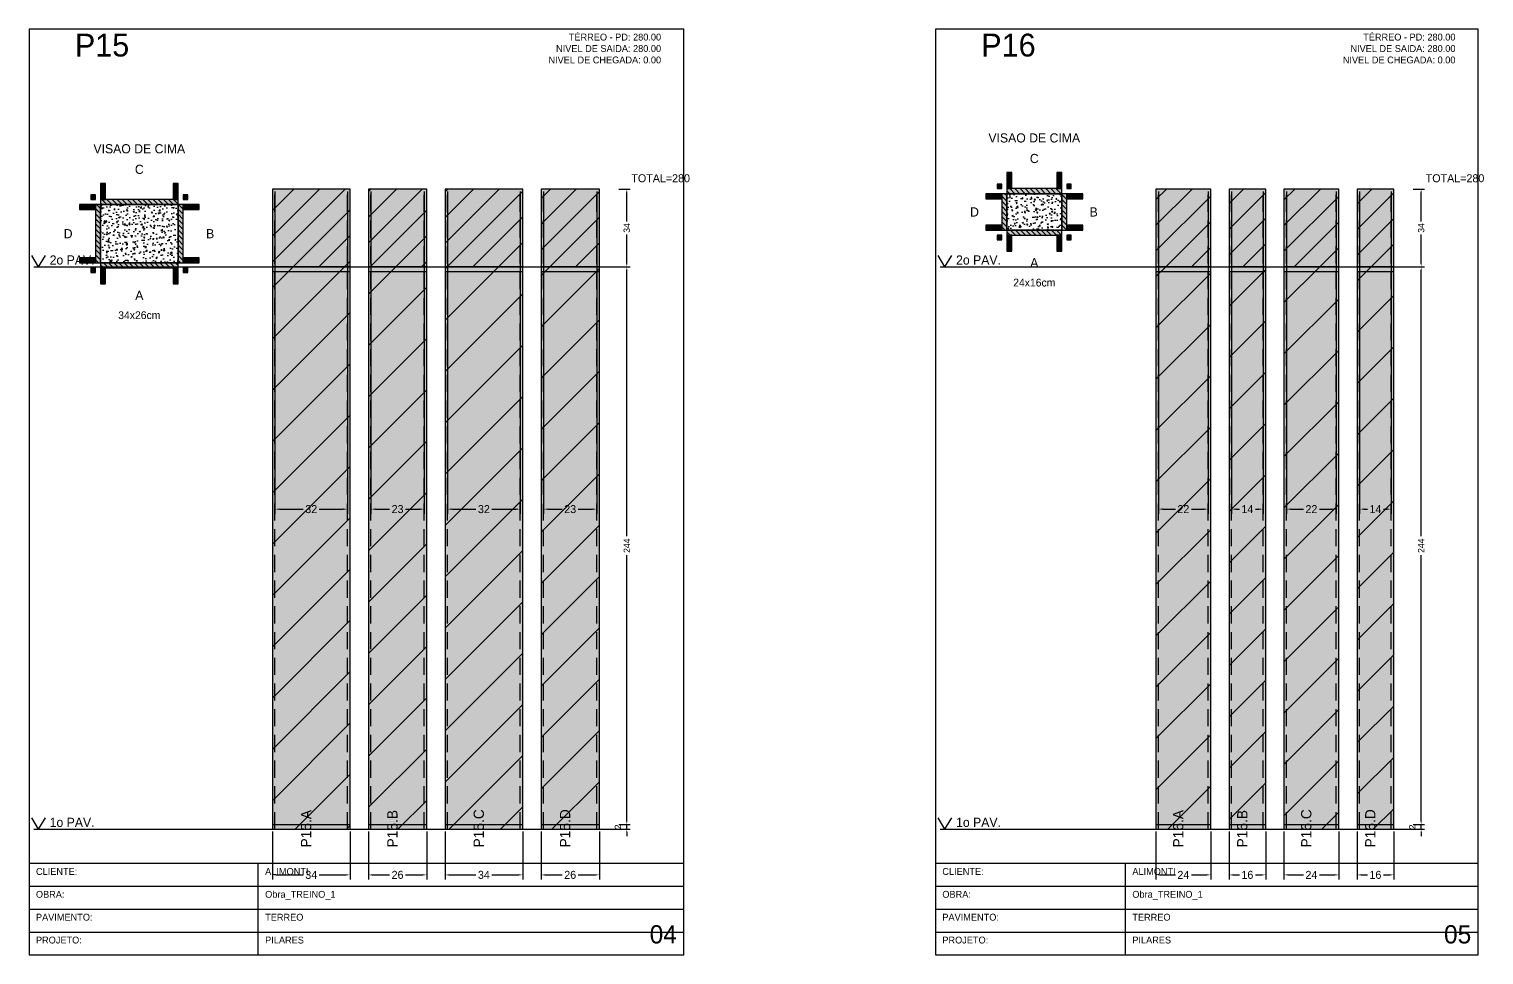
# Model space of a CAD drawing. Header units: metres. Extents: x 0 to 2089, y 0 to 2105.
# Drawn here: x 1263 to 1899, y 0 to 405 of the extents above; entities that cross this region are included whole.
import ezdxf
from ezdxf.enums import TextEntityAlignment as Align

# ---------------------------------------------------------------- set-up
doc = ezdxf.new("R2010")
doc.units = ezdxf.units.M
doc.linetypes.add('HIDDEN', pattern=[0.375, 0.25, -0.125])
for name, color, linetype in [('BORDA_CELULA', 9, 'Continuous'), ('CARIMBO', 9, 'Continuous'), ('CHAPA', 1, 'Continuous'), ('CONCRETO', 4, 'Continuous'), ('COTA', 241, 'Continuous'), ('Hachura', 251, 'Continuous'), ('LABEL_ID', 3, 'Continuous'), ('Nivel', 4, 'Continuous'), ('NOMENCLATURA', 1, 'Continuous'), ('Paineis', 200, 'Continuous'), ('SARR_2.2x7', 40, 'Continuous'), ('Texto Secao', 2, 'Continuous'), ('TEXTO_GERAL', 2, 'Continuous')]:
    doc.layers.add(name, color=color, linetype=linetype)
doc.dimstyles.new('FACE_DIM', dxfattribs={"dimtxt": 3.5, "dimasz": 2, "dimexe": 2, "dimexo": 1, "dimgap": 1, "dimtad": 1, "dimdec": 0, "dimrnd": 1, "dimcen": 2.5, "dimclrd": 241, "dimclre": 241, "dimclrt": 241, "dimazin": 3, "dimtfac": 1, "dimtmove": 0, "dimatfit": 3})

# ---------------------------------------------------------------- blocks, each defined once
blk = doc.blocks.new('_CLOSEDFILLED')
at = {"color": 0, "linetype": 'BYBLOCK'}
blk.add_solid([(-1, 0.16), (0, 0), (-1, -0.16)], dxfattribs=at)
blk = doc.blocks.new('*D48')
at = {"color": 241}
for p, q in [((1369.6, 54), (1369.6, 33)), ((1403.6, 54), (1403.6, 33)), ((1371.6, 35), (1383.1, 35)), ((1390.1, 35), (1401.6, 35))]:
    blk.add_line(p, q, dxfattribs=at)
at = {"layer": 'Defpoints'}
for p in [(1369.6, 55), (1403.6, 55), (1369.6, 35)]:
    blk.add_point(p, dxfattribs=at)
at = {"color": 241, "xscale": 2, "yscale": 2, "rotation": 180}
blk.add_blockref('_CLOSEDFILLED', (1369.6, 35), dxfattribs=at)
at = {"color": 241, "xscale": 2, "yscale": 2}
blk.add_blockref('_CLOSEDFILLED', (1403.6, 35), dxfattribs=at)
at = {"color": 241, "insert": (1386.6, 35), "char_height": 3.5, "attachment_point": 5}
blk.add_mtext('34', dxfattribs=at)
blk = doc.blocks.new('*D49')
at = {"color": 241}
for p, q in [((1370.7, 334), (1370.7, 193)), ((1402.5, 334), (1402.5, 193)), ((1372.7, 195), (1383.1, 195)), ((1390.1, 195), (1400.5, 195))]:
    blk.add_line(p, q, dxfattribs=at)
at = {"layer": 'Defpoints'}
for p in [(1370.7, 335), (1402.5, 335), (1370.7, 195)]:
    blk.add_point(p, dxfattribs=at)
at = {"color": 241, "xscale": 2, "yscale": 2, "rotation": 180}
blk.add_blockref('_CLOSEDFILLED', (1370.7, 195), dxfattribs=at)
at = {"color": 241, "xscale": 2, "yscale": 2}
blk.add_blockref('_CLOSEDFILLED', (1402.5, 195), dxfattribs=at)
at = {"color": 241, "insert": (1386.6, 195), "char_height": 3.5, "attachment_point": 5}
blk.add_mtext('32', dxfattribs=at)
blk = doc.blocks.new('*D50')
at = {"color": 241}
for p, q in [((1411.6, 54), (1411.6, 33)), ((1437.1, 54), (1437.1, 33)), ((1413.6, 35), (1420.85, 35)), ((1427.85, 35), (1435.1, 35))]:
    blk.add_line(p, q, dxfattribs=at)
at = {"layer": 'Defpoints'}
for p in [(1411.6, 55), (1437.1, 55), (1411.6, 35)]:
    blk.add_point(p, dxfattribs=at)
at = {"color": 241, "xscale": 2, "yscale": 2, "rotation": 180}
blk.add_blockref('_CLOSEDFILLED', (1411.6, 35), dxfattribs=at)
at = {"color": 241, "xscale": 2, "yscale": 2}
blk.add_blockref('_CLOSEDFILLED', (1437.1, 35), dxfattribs=at)
at = {"color": 241, "insert": (1424.35, 35), "char_height": 3.5, "attachment_point": 5}
blk.add_mtext('26', dxfattribs=at)
blk = doc.blocks.new('*D51')
at = {"color": 241}
for p, q in [((1412.7, 334), (1412.7, 193)), ((1436, 334), (1436, 193)), ((1414.7, 195), (1420.85, 195)), ((1427.85, 195), (1434, 195))]:
    blk.add_line(p, q, dxfattribs=at)
at = {"layer": 'Defpoints'}
for p in [(1412.7, 335), (1436, 335), (1412.7, 195)]:
    blk.add_point(p, dxfattribs=at)
at = {"color": 241, "xscale": 2, "yscale": 2, "rotation": 180}
blk.add_blockref('_CLOSEDFILLED', (1412.7, 195), dxfattribs=at)
at = {"color": 241, "xscale": 2, "yscale": 2}
blk.add_blockref('_CLOSEDFILLED', (1436, 195), dxfattribs=at)
at = {"color": 241, "insert": (1424.35, 195), "char_height": 3.5, "attachment_point": 5}
blk.add_mtext('23', dxfattribs=at)
blk = doc.blocks.new('*D52')
at = {"color": 241}
for p, q in [((1445.1, 54), (1445.1, 33)), ((1479.1, 54), (1479.1, 33)), ((1447.1, 35), (1458.6, 35)), ((1465.6, 35), (1477.1, 35))]:
    blk.add_line(p, q, dxfattribs=at)
at = {"layer": 'Defpoints'}
for p in [(1445.1, 55), (1479.1, 55), (1445.1, 35)]:
    blk.add_point(p, dxfattribs=at)
at = {"color": 241, "xscale": 2, "yscale": 2, "rotation": 180}
blk.add_blockref('_CLOSEDFILLED', (1445.1, 35), dxfattribs=at)
at = {"color": 241, "xscale": 2, "yscale": 2}
blk.add_blockref('_CLOSEDFILLED', (1479.1, 35), dxfattribs=at)
at = {"color": 241, "insert": (1462.1, 35), "char_height": 3.5, "attachment_point": 5}
blk.add_mtext('34', dxfattribs=at)
blk = doc.blocks.new('*D53')
at = {"color": 241}
for p, q in [((1446.2, 334), (1446.2, 193)), ((1478, 334), (1478, 193)), ((1448.2, 195), (1458.6, 195)), ((1465.6, 195), (1476, 195))]:
    blk.add_line(p, q, dxfattribs=at)
at = {"layer": 'Defpoints'}
for p in [(1446.2, 335), (1478, 335), (1446.2, 195)]:
    blk.add_point(p, dxfattribs=at)
at = {"color": 241, "xscale": 2, "yscale": 2, "rotation": 180}
blk.add_blockref('_CLOSEDFILLED', (1446.2, 195), dxfattribs=at)
at = {"color": 241, "xscale": 2, "yscale": 2}
blk.add_blockref('_CLOSEDFILLED', (1478, 195), dxfattribs=at)
at = {"color": 241, "insert": (1462.1, 195), "char_height": 3.5, "attachment_point": 5}
blk.add_mtext('32', dxfattribs=at)
blk = doc.blocks.new('*D54')
at = {"color": 241}
for p, q in [((1487.1, 54), (1487.1, 33)), ((1512.6, 54), (1512.6, 33)), ((1489.1, 35), (1496.35, 35)), ((1503.35, 35), (1510.6, 35))]:
    blk.add_line(p, q, dxfattribs=at)
at = {"layer": 'Defpoints'}
for p in [(1487.1, 55), (1512.6, 55), (1487.1, 35)]:
    blk.add_point(p, dxfattribs=at)
at = {"color": 241, "xscale": 2, "yscale": 2, "rotation": 180}
blk.add_blockref('_CLOSEDFILLED', (1487.1, 35), dxfattribs=at)
at = {"color": 241, "xscale": 2, "yscale": 2}
blk.add_blockref('_CLOSEDFILLED', (1512.6, 35), dxfattribs=at)
at = {"color": 241, "insert": (1499.85, 35), "char_height": 3.5, "attachment_point": 5}
blk.add_mtext('26', dxfattribs=at)
blk = doc.blocks.new('*D55')
at = {"color": 241}
for p, q in [((1488.2, 334), (1488.2, 193)), ((1511.5, 334), (1511.5, 193)), ((1490.2, 195), (1496.35, 195)), ((1503.35, 195), (1509.5, 195))]:
    blk.add_line(p, q, dxfattribs=at)
at = {"layer": 'Defpoints'}
for p in [(1488.2, 335), (1511.5, 335), (1488.2, 195)]:
    blk.add_point(p, dxfattribs=at)
at = {"color": 241, "xscale": 2, "yscale": 2, "rotation": 180}
blk.add_blockref('_CLOSEDFILLED', (1488.2, 195), dxfattribs=at)
at = {"color": 241, "xscale": 2, "yscale": 2}
blk.add_blockref('_CLOSEDFILLED', (1511.5, 195), dxfattribs=at)
at = {"color": 241, "insert": (1499.85, 195), "char_height": 3.5, "attachment_point": 5}
blk.add_mtext('23', dxfattribs=at)
blk = doc.blocks.new('*D57')
at = {"color": 241}
for p, q in [((1521.1, 301), (1526.1, 301)), ((1524.6, 183.2), (1524.6, 299.5)), ((1524.6, 58.5), (1524.6, 174.8)), ((1521.1, 57), (1526.1, 57))]:
    blk.add_line(p, q, dxfattribs=at)
at = {"layer": 'Defpoints'}
for p in [(1520.6, 301), (1520.6, 57), (1524.6, 57)]:
    blk.add_point(p, dxfattribs=at)
at = {"color": 241, "xscale": 1.5, "yscale": 1.5}
for p, rotation in [((1524.6, 301), 90), ((1524.6, 57), 270)]:
    blk.add_blockref('_CLOSEDFILLED', p, dxfattribs=dict(at, rotation=rotation))
at = {"color": 241, "insert": (1524.6, 179), "char_height": 2.8, "attachment_point": 5, "rotation": 90}
blk.add_mtext('244', dxfattribs=at)
blk = doc.blocks.new('*D58')
at = {"color": 241}
for p, q in [((1521.1, 335), (1526.1, 335)), ((1524.6, 320.8), (1524.6, 333.5)), ((1524.6, 302.5), (1524.6, 315.2)), ((1521.1, 301), (1526.1, 301))]:
    blk.add_line(p, q, dxfattribs=at)
at = {"layer": 'Defpoints'}
for p in [(1520.6, 335), (1520.6, 301), (1524.6, 301)]:
    blk.add_point(p, dxfattribs=at)
at = {"color": 241, "xscale": 1.5, "yscale": 1.5}
for p, rotation in [((1524.6, 335), 90), ((1524.6, 301), 270)]:
    blk.add_blockref('_CLOSEDFILLED', p, dxfattribs=dict(at, rotation=rotation))
at = {"color": 241, "insert": (1524.6, 318), "char_height": 2.8, "attachment_point": 5, "rotation": 90}
blk.add_mtext('34', dxfattribs=at)
blk = doc.blocks.new('*D59')
at = {"color": 241}
for p, q in [((1756, 54), (1756, 33)), ((1780, 54), (1780, 33)), ((1758, 35), (1764.5, 35)), ((1771.5, 35), (1778, 35))]:
    blk.add_line(p, q, dxfattribs=at)
at = {"layer": 'Defpoints'}
for p in [(1756, 55), (1780, 55), (1756, 35)]:
    blk.add_point(p, dxfattribs=at)
at = {"color": 241, "xscale": 2, "yscale": 2, "rotation": 180}
blk.add_blockref('_CLOSEDFILLED', (1756, 35), dxfattribs=at)
at = {"color": 241, "xscale": 2, "yscale": 2}
blk.add_blockref('_CLOSEDFILLED', (1780, 35), dxfattribs=at)
at = {"color": 241, "insert": (1768, 35), "char_height": 3.5, "attachment_point": 5}
blk.add_mtext('24', dxfattribs=at)
blk = doc.blocks.new('*D60')
at = {"color": 241}
for p, q in [((1757.1, 334), (1757.1, 193)), ((1778.9, 334), (1778.9, 193)), ((1759.1, 195), (1764.5, 195)), ((1771.5, 195), (1776.9, 195))]:
    blk.add_line(p, q, dxfattribs=at)
at = {"layer": 'Defpoints'}
for p in [(1757.1, 335), (1778.9, 335), (1757.1, 195)]:
    blk.add_point(p, dxfattribs=at)
at = {"color": 241, "xscale": 2, "yscale": 2, "rotation": 180}
blk.add_blockref('_CLOSEDFILLED', (1757.1, 195), dxfattribs=at)
at = {"color": 241, "xscale": 2, "yscale": 2}
blk.add_blockref('_CLOSEDFILLED', (1778.9, 195), dxfattribs=at)
at = {"color": 241, "insert": (1768, 195), "char_height": 3.5, "attachment_point": 5}
blk.add_mtext('22', dxfattribs=at)
blk = doc.blocks.new('*D61')
at = {"color": 241}
for p, q in [((1788, 54), (1788, 33)), ((1804, 54), (1804, 33)), ((1790, 35), (1792.5, 35)), ((1799.5, 35), (1802, 35))]:
    blk.add_line(p, q, dxfattribs=at)
at = {"layer": 'Defpoints'}
for p in [(1788, 55), (1804, 55), (1788, 35)]:
    blk.add_point(p, dxfattribs=at)
at = {"color": 241, "xscale": 2, "yscale": 2, "rotation": 180}
blk.add_blockref('_CLOSEDFILLED', (1788, 35), dxfattribs=at)
at = {"color": 241, "xscale": 2, "yscale": 2}
blk.add_blockref('_CLOSEDFILLED', (1804, 35), dxfattribs=at)
at = {"color": 241, "insert": (1796, 35), "char_height": 3.5, "attachment_point": 5}
blk.add_mtext('16', dxfattribs=at)
blk = doc.blocks.new('*D62')
at = {"color": 241}
for p, q in [((1789.1, 334), (1789.1, 193)), ((1802.9, 334), (1802.9, 193)), ((1791.1, 195), (1792.5, 195)), ((1799.5, 195), (1800.9, 195))]:
    blk.add_line(p, q, dxfattribs=at)
at = {"layer": 'Defpoints'}
for p in [(1789.1, 335), (1802.9, 335), (1789.1, 195)]:
    blk.add_point(p, dxfattribs=at)
at = {"color": 241, "xscale": 2, "yscale": 2, "rotation": 180}
blk.add_blockref('_CLOSEDFILLED', (1789.1, 195), dxfattribs=at)
at = {"color": 241, "xscale": 2, "yscale": 2}
blk.add_blockref('_CLOSEDFILLED', (1802.9, 195), dxfattribs=at)
at = {"color": 241, "insert": (1796, 195), "char_height": 3.5, "attachment_point": 5}
blk.add_mtext('14', dxfattribs=at)
blk = doc.blocks.new('*D63')
at = {"color": 241}
for p, q in [((1812, 54), (1812, 33)), ((1836, 54), (1836, 33)), ((1814, 35), (1820.5, 35)), ((1827.5, 35), (1834, 35))]:
    blk.add_line(p, q, dxfattribs=at)
at = {"layer": 'Defpoints'}
for p in [(1812, 55), (1836, 55), (1812, 35)]:
    blk.add_point(p, dxfattribs=at)
at = {"color": 241, "xscale": 2, "yscale": 2, "rotation": 180}
blk.add_blockref('_CLOSEDFILLED', (1812, 35), dxfattribs=at)
at = {"color": 241, "xscale": 2, "yscale": 2}
blk.add_blockref('_CLOSEDFILLED', (1836, 35), dxfattribs=at)
at = {"color": 241, "insert": (1824, 35), "char_height": 3.5, "attachment_point": 5}
blk.add_mtext('24', dxfattribs=at)
blk = doc.blocks.new('*D64')
at = {"color": 241}
for p, q in [((1813.1, 334), (1813.1, 193)), ((1834.9, 334), (1834.9, 193)), ((1815.1, 195), (1820.5, 195)), ((1827.5, 195), (1832.9, 195))]:
    blk.add_line(p, q, dxfattribs=at)
at = {"layer": 'Defpoints'}
for p in [(1813.1, 335), (1834.9, 335), (1813.1, 195)]:
    blk.add_point(p, dxfattribs=at)
at = {"color": 241, "xscale": 2, "yscale": 2, "rotation": 180}
blk.add_blockref('_CLOSEDFILLED', (1813.1, 195), dxfattribs=at)
at = {"color": 241, "xscale": 2, "yscale": 2}
blk.add_blockref('_CLOSEDFILLED', (1834.9, 195), dxfattribs=at)
at = {"color": 241, "insert": (1824, 195), "char_height": 3.5, "attachment_point": 5}
blk.add_mtext('22', dxfattribs=at)
blk = doc.blocks.new('*D65')
at = {"color": 241}
for p, q in [((1844, 54), (1844, 33)), ((1860, 54), (1860, 33)), ((1846, 35), (1848.5, 35)), ((1855.5, 35), (1858, 35))]:
    blk.add_line(p, q, dxfattribs=at)
at = {"layer": 'Defpoints'}
for p in [(1844, 55), (1860, 55), (1844, 35)]:
    blk.add_point(p, dxfattribs=at)
at = {"color": 241, "xscale": 2, "yscale": 2, "rotation": 180}
blk.add_blockref('_CLOSEDFILLED', (1844, 35), dxfattribs=at)
at = {"color": 241, "xscale": 2, "yscale": 2}
blk.add_blockref('_CLOSEDFILLED', (1860, 35), dxfattribs=at)
at = {"color": 241, "insert": (1852, 35), "char_height": 3.5, "attachment_point": 5}
blk.add_mtext('16', dxfattribs=at)
blk = doc.blocks.new('*D66')
at = {"color": 241}
for p, q in [((1845.1, 334), (1845.1, 193)), ((1858.9, 334), (1858.9, 193)), ((1847.1, 195), (1848.5, 195)), ((1855.5, 195), (1856.9, 195))]:
    blk.add_line(p, q, dxfattribs=at)
at = {"layer": 'Defpoints'}
for p in [(1845.1, 335), (1858.9, 335), (1845.1, 195)]:
    blk.add_point(p, dxfattribs=at)
at = {"color": 241, "xscale": 2, "yscale": 2, "rotation": 180}
blk.add_blockref('_CLOSEDFILLED', (1845.1, 195), dxfattribs=at)
at = {"color": 241, "xscale": 2, "yscale": 2}
blk.add_blockref('_CLOSEDFILLED', (1858.9, 195), dxfattribs=at)
at = {"color": 241, "insert": (1852, 195), "char_height": 3.5, "attachment_point": 5}
blk.add_mtext('14', dxfattribs=at)
blk = doc.blocks.new('*D68')
at = {"color": 241}
for p, q in [((1868.5, 301), (1873.5, 301)), ((1872, 183.2), (1872, 299.5)), ((1872, 58.5), (1872, 174.8)), ((1868.5, 57), (1873.5, 57))]:
    blk.add_line(p, q, dxfattribs=at)
at = {"layer": 'Defpoints'}
for p in [(1868, 301), (1868, 57), (1872, 57)]:
    blk.add_point(p, dxfattribs=at)
at = {"color": 241, "xscale": 1.5, "yscale": 1.5}
for p, rotation in [((1872, 301), 90), ((1872, 57), 270)]:
    blk.add_blockref('_CLOSEDFILLED', p, dxfattribs=dict(at, rotation=rotation))
at = {"color": 241, "insert": (1872, 179), "char_height": 2.8, "attachment_point": 5, "rotation": 90}
blk.add_mtext('244', dxfattribs=at)
blk = doc.blocks.new('*D69')
at = {"color": 241}
for p, q in [((1868.5, 335), (1873.5, 335)), ((1872, 320.8), (1872, 333.5)), ((1872, 302.5), (1872, 315.2)), ((1868.5, 301), (1873.5, 301))]:
    blk.add_line(p, q, dxfattribs=at)
at = {"layer": 'Defpoints'}
for p in [(1868, 335), (1868, 301), (1872, 301)]:
    blk.add_point(p, dxfattribs=at)
at = {"color": 241, "xscale": 1.5, "yscale": 1.5}
for p, rotation in [((1872, 335), 90), ((1872, 301), 270)]:
    blk.add_blockref('_CLOSEDFILLED', p, dxfattribs=dict(at, rotation=rotation))
at = {"color": 241, "insert": (1872, 318), "char_height": 2.8, "attachment_point": 5, "rotation": 90}
blk.add_mtext('34', dxfattribs=at)

msp = doc.modelspace()

# ---------------------------------------------------------------- hatches: boundary and pattern name
at = {"layer": 'CHAPA'}
for points in [[(1290.2, 330.45), (1292.2, 330.45), (1292.2, 332.45), (1290.2, 332.45)], [(1330.6, 330.45), (1332.6, 330.45), (1332.6, 332.45), (1330.6, 332.45)], [(1686.6, 335.2), (1688.6, 335.2), (1688.6, 337.2), (1686.6, 337.2)], [(1717, 335.2), (1719, 335.2), (1719, 337.2), (1717, 337.2)], [(1686.6, 312.8), (1688.6, 312.8), (1688.6, 314.8), (1686.6, 314.8)], [(1717, 312.8), (1719, 312.8), (1719, 314.8), (1717, 314.8)], [(1290.2, 298.55), (1292.2, 298.55), (1292.2, 300.55), (1290.2, 300.55)], [(1330.6, 298.55), (1332.6, 298.55), (1332.6, 300.55), (1330.6, 300.55)]]:
    msp.add_hatch(color=1, dxfattribs=at).paths.add_polyline_path(points)
at = {"layer": 'COTA'}
h = msp.add_hatch(dxfattribs=at)
h.set_pattern_fill('AR-CONC', color=256, scale=0.03)
h.paths.add_polyline_path([(1690.8, 317), (1714.8, 317), (1714.8, 333), (1690.8, 333)])
h = msp.add_hatch(dxfattribs=at)
h.set_pattern_fill('AR-CONC', color=256, scale=0.03)
h.paths.add_polyline_path([(1294.4, 302.75), (1328.4, 302.75), (1328.4, 328.25), (1294.4, 328.25)])
at = {"layer": 'Hachura'}
for points in [[(1369.6, 301), (1403.6, 301), (1403.6, 335), (1369.6, 335)], [(1411.6, 301), (1437.1, 301), (1437.1, 335), (1411.6, 335)], [(1445.1, 301), (1479.1, 301), (1479.1, 335), (1445.1, 335)], [(1487.1, 301), (1512.6, 301), (1512.6, 335), (1487.1, 335)], [(1756, 301), (1780, 301), (1780, 335), (1756, 335)], [(1788, 301), (1804, 301), (1804, 335), (1788, 335)], [(1812, 301), (1836, 301), (1836, 335), (1812, 335)], [(1844, 301), (1860, 301), (1860, 335), (1844, 335)], [(1369.6, 55), (1403.6, 55), (1403.6, 301), (1369.6, 301)], [(1411.6, 55), (1437.1, 55), (1437.1, 301), (1411.6, 301)], [(1445.1, 55), (1479.1, 55), (1479.1, 301), (1445.1, 301)], [(1487.1, 55), (1512.6, 55), (1512.6, 301), (1487.1, 301)], [(1756, 55), (1780, 55), (1780, 301), (1756, 301)], [(1788, 55), (1804, 55), (1804, 301), (1788, 301)], [(1812, 55), (1836, 55), (1836, 301), (1812, 301)], [(1844, 55), (1860, 55), (1860, 301), (1844, 301)]]:
    msp.add_hatch(color=256, dxfattribs=at).paths.add_polyline_path(points)
h = msp.add_hatch(dxfattribs=at)
h.set_pattern_fill('ANSI31', color=256, scale=2.5)
h.paths.add_polyline_path([(1369.6, 301), (1403.6, 301), (1403.6, 335), (1369.6, 335)])
h = msp.add_hatch(dxfattribs=at)
h.set_pattern_fill('ANSI31', color=256, scale=2.5)
h.paths.add_polyline_path([(1411.6, 301), (1437.1, 301), (1437.1, 335), (1411.6, 335)])
h = msp.add_hatch(dxfattribs=at)
h.set_pattern_fill('ANSI31', color=256, scale=2.5)
h.paths.add_polyline_path([(1445.1, 301), (1479.1, 301), (1479.1, 335), (1445.1, 335)])
h = msp.add_hatch(dxfattribs=at)
h.set_pattern_fill('ANSI31', color=256, scale=2.5)
h.paths.add_polyline_path([(1487.1, 301), (1512.6, 301), (1512.6, 335), (1487.1, 335)])
h = msp.add_hatch(dxfattribs=at)
h.set_pattern_fill('ANSI31', color=256, scale=2.5)
h.paths.add_polyline_path([(1756, 301), (1780, 301), (1780, 335), (1756, 335)])
h = msp.add_hatch(dxfattribs=at)
h.set_pattern_fill('ANSI31', color=256, scale=2.5)
h.paths.add_polyline_path([(1788, 301), (1804, 301), (1804, 335), (1788, 335)])
h = msp.add_hatch(dxfattribs=at)
h.set_pattern_fill('ANSI31', color=256, scale=2.5)
h.paths.add_polyline_path([(1812, 301), (1836, 301), (1836, 335), (1812, 335)])
h = msp.add_hatch(dxfattribs=at)
h.set_pattern_fill('ANSI31', color=256, scale=2.5)
h.paths.add_polyline_path([(1844, 301), (1860, 301), (1860, 335), (1844, 335)])
h = msp.add_hatch(dxfattribs=at)
h.set_pattern_fill('ANSI31', color=256, scale=5)
h.paths.add_polyline_path([(1369.6, 55), (1403.6, 55), (1403.6, 301), (1369.6, 301)])
h = msp.add_hatch(dxfattribs=at)
h.set_pattern_fill('ANSI31', color=256, scale=5)
h.paths.add_polyline_path([(1411.6, 55), (1437.1, 55), (1437.1, 301), (1411.6, 301)])
h = msp.add_hatch(dxfattribs=at)
h.set_pattern_fill('ANSI31', color=256, scale=5)
h.paths.add_polyline_path([(1445.1, 55), (1479.1, 55), (1479.1, 301), (1445.1, 301)])
h = msp.add_hatch(dxfattribs=at)
h.set_pattern_fill('ANSI31', color=256, scale=5)
h.paths.add_polyline_path([(1487.1, 55), (1512.6, 55), (1512.6, 301), (1487.1, 301)])
h = msp.add_hatch(dxfattribs=at)
h.set_pattern_fill('ANSI31', color=256, scale=5)
h.paths.add_polyline_path([(1756, 55), (1780, 55), (1780, 301), (1756, 301)])
h = msp.add_hatch(dxfattribs=at)
h.set_pattern_fill('ANSI31', color=256, scale=5)
h.paths.add_polyline_path([(1788, 55), (1804, 55), (1804, 301), (1788, 301)])
h = msp.add_hatch(dxfattribs=at)
h.set_pattern_fill('ANSI31', color=256, scale=5)
h.paths.add_polyline_path([(1812, 55), (1836, 55), (1836, 301), (1812, 301)])
h = msp.add_hatch(dxfattribs=at)
h.set_pattern_fill('ANSI31', color=256, scale=5)
h.paths.add_polyline_path([(1844, 55), (1860, 55), (1860, 301), (1844, 301)])
at = {"layer": 'Paineis'}
for points in [[(1688.6, 317), (1690.8, 317), (1690.8, 333), (1688.6, 333)], [(1690.8, 333), (1714.8, 333), (1714.8, 335.2), (1690.8, 335.2)], [(1714.8, 317), (1717, 317), (1717, 333), (1714.8, 333)], [(1292.2, 302.75), (1294.4, 302.75), (1294.4, 328.25), (1292.2, 328.25)], [(1294.4, 328.25), (1328.4, 328.25), (1328.4, 330.45), (1294.4, 330.45)], [(1328.4, 302.75), (1330.6, 302.75), (1330.6, 328.25), (1328.4, 328.25)], [(1690.8, 314.8), (1714.8, 314.8), (1714.8, 317), (1690.8, 317)], [(1294.4, 300.55), (1328.4, 300.55), (1328.4, 302.75), (1294.4, 302.75)]]:
    msp.add_hatch(color=256, dxfattribs=at).paths.add_polyline_path(points)
h = msp.add_hatch(dxfattribs=at)
h.set_pattern_fill('ANSI31', color=256, scale=0.5, angle=270)
h.paths.add_polyline_path([(1688.6, 317), (1690.8, 317), (1690.8, 333), (1688.6, 333)])
h = msp.add_hatch(dxfattribs=at)
h.set_pattern_fill('ANSI31', color=256, scale=0.5, angle=270)
h.paths.add_polyline_path([(1690.8, 333), (1714.8, 333), (1714.8, 335.2), (1690.8, 335.2)])
h = msp.add_hatch(dxfattribs=at)
h.set_pattern_fill('ANSI31', color=256, scale=0.5, angle=270)
h.paths.add_polyline_path([(1714.8, 317), (1717, 317), (1717, 333), (1714.8, 333)])
h = msp.add_hatch(dxfattribs=at)
h.set_pattern_fill('ANSI31', color=256, scale=0.5, angle=270)
h.paths.add_polyline_path([(1292.2, 302.75), (1294.4, 302.75), (1294.4, 328.25), (1292.2, 328.25)])
h = msp.add_hatch(dxfattribs=at)
h.set_pattern_fill('ANSI31', color=256, scale=0.5, angle=270)
h.paths.add_polyline_path([(1294.4, 328.25), (1328.4, 328.25), (1328.4, 330.45), (1294.4, 330.45)])
h = msp.add_hatch(dxfattribs=at)
h.set_pattern_fill('ANSI31', color=256, scale=0.5, angle=270)
h.paths.add_polyline_path([(1328.4, 302.75), (1330.6, 302.75), (1330.6, 328.25), (1328.4, 328.25)])
h = msp.add_hatch(dxfattribs=at)
h.set_pattern_fill('ANSI31', color=256, scale=0.5, angle=270)
h.paths.add_polyline_path([(1690.8, 314.8), (1714.8, 314.8), (1714.8, 317), (1690.8, 317)])
h = msp.add_hatch(dxfattribs=at)
h.set_pattern_fill('ANSI31', color=256, scale=0.5, angle=270)
h.paths.add_polyline_path([(1294.4, 300.55), (1328.4, 300.55), (1328.4, 302.75), (1294.4, 302.75)])
at = {"layer": 'SARR_2.2x7'}
for points in [[(1294.4, 330.45), (1296.6, 330.45), (1296.6, 337.45), (1294.4, 337.45)], [(1326.2, 330.45), (1328.4, 330.45), (1328.4, 337.45), (1326.2, 337.45)], [(1690.8, 335.2), (1693, 335.2), (1693, 342.2), (1690.8, 342.2)], [(1712.6, 335.2), (1714.8, 335.2), (1714.8, 342.2), (1712.6, 342.2)], [(1681.6, 330.8), (1688.6, 330.8), (1688.6, 333), (1681.6, 333)], [(1717, 330.8), (1724, 330.8), (1724, 333), (1717, 333)], [(1285.2, 326.05), (1292.2, 326.05), (1292.2, 328.25), (1285.2, 328.25)], [(1330.6, 326.05), (1337.6, 326.05), (1337.6, 328.25), (1330.6, 328.25)], [(1681.6, 317), (1688.6, 317), (1688.6, 319.2), (1681.6, 319.2)], [(1717, 317), (1724, 317), (1724, 319.2), (1717, 319.2)], [(1690.8, 307.8), (1693, 307.8), (1693, 314.8), (1690.8, 314.8)], [(1712.6, 307.8), (1714.8, 307.8), (1714.8, 314.8), (1712.6, 314.8)], [(1285.2, 302.75), (1292.2, 302.75), (1292.2, 304.95), (1285.2, 304.95)], [(1294.4, 293.55), (1296.6, 293.55), (1296.6, 300.55), (1294.4, 300.55)], [(1326.2, 293.55), (1328.4, 293.55), (1328.4, 300.55), (1326.2, 300.55)], [(1330.6, 302.75), (1337.6, 302.75), (1337.6, 304.95), (1330.6, 304.95)]]:
    msp.add_hatch(color=256, dxfattribs=at).paths.add_polyline_path(points)
h = msp.add_hatch(dxfattribs=at)
h.set_pattern_fill('ANSI31', color=256, scale=0.5, angle=270)
h.paths.add_polyline_path([(1294.4, 330.45), (1296.6, 330.45), (1296.6, 337.45), (1294.4, 337.45)])
h = msp.add_hatch(dxfattribs=at)
h.set_pattern_fill('ANSI31', color=256, scale=0.5, angle=270)
h.paths.add_polyline_path([(1326.2, 330.45), (1328.4, 330.45), (1328.4, 337.45), (1326.2, 337.45)])
h = msp.add_hatch(dxfattribs=at)
h.set_pattern_fill('ANSI31', color=256, scale=0.5, angle=270)
h.paths.add_polyline_path([(1690.8, 335.2), (1693, 335.2), (1693, 342.2), (1690.8, 342.2)])
h = msp.add_hatch(dxfattribs=at)
h.set_pattern_fill('ANSI31', color=256, scale=0.5, angle=270)
h.paths.add_polyline_path([(1712.6, 335.2), (1714.8, 335.2), (1714.8, 342.2), (1712.6, 342.2)])
h = msp.add_hatch(dxfattribs=at)
h.set_pattern_fill('ANSI31', color=256, scale=0.5, angle=270)
h.paths.add_polyline_path([(1681.6, 330.8), (1688.6, 330.8), (1688.6, 333), (1681.6, 333)])
h = msp.add_hatch(dxfattribs=at)
h.set_pattern_fill('ANSI31', color=256, scale=0.5, angle=270)
h.paths.add_polyline_path([(1717, 330.8), (1724, 330.8), (1724, 333), (1717, 333)])
h = msp.add_hatch(dxfattribs=at)
h.set_pattern_fill('ANSI31', color=256, scale=0.5, angle=270)
h.paths.add_polyline_path([(1285.2, 326.05), (1292.2, 326.05), (1292.2, 328.25), (1285.2, 328.25)])
h = msp.add_hatch(dxfattribs=at)
h.set_pattern_fill('ANSI31', color=256, scale=0.5, angle=270)
h.paths.add_polyline_path([(1330.6, 326.05), (1337.6, 326.05), (1337.6, 328.25), (1330.6, 328.25)])
h = msp.add_hatch(dxfattribs=at)
h.set_pattern_fill('ANSI31', color=256, scale=0.5, angle=270)
h.paths.add_polyline_path([(1681.6, 317), (1688.6, 317), (1688.6, 319.2), (1681.6, 319.2)])
h = msp.add_hatch(dxfattribs=at)
h.set_pattern_fill('ANSI31', color=256, scale=0.5, angle=270)
h.paths.add_polyline_path([(1717, 317), (1724, 317), (1724, 319.2), (1717, 319.2)])
h = msp.add_hatch(dxfattribs=at)
h.set_pattern_fill('ANSI31', color=256, scale=0.5, angle=270)
h.paths.add_polyline_path([(1690.8, 307.8), (1693, 307.8), (1693, 314.8), (1690.8, 314.8)])
h = msp.add_hatch(dxfattribs=at)
h.set_pattern_fill('ANSI31', color=256, scale=0.5, angle=270)
h.paths.add_polyline_path([(1712.6, 307.8), (1714.8, 307.8), (1714.8, 314.8), (1712.6, 314.8)])
h = msp.add_hatch(dxfattribs=at)
h.set_pattern_fill('ANSI31', color=256, scale=0.5, angle=270)
h.paths.add_polyline_path([(1285.2, 302.75), (1292.2, 302.75), (1292.2, 304.95), (1285.2, 304.95)])
h = msp.add_hatch(dxfattribs=at)
h.set_pattern_fill('ANSI31', color=256, scale=0.5, angle=270)
h.paths.add_polyline_path([(1294.4, 293.55), (1296.6, 293.55), (1296.6, 300.55), (1294.4, 300.55)])
h = msp.add_hatch(dxfattribs=at)
h.set_pattern_fill('ANSI31', color=256, scale=0.5, angle=270)
h.paths.add_polyline_path([(1326.2, 293.55), (1328.4, 293.55), (1328.4, 300.55), (1326.2, 300.55)])
h = msp.add_hatch(dxfattribs=at)
h.set_pattern_fill('ANSI31', color=256, scale=0.5, angle=270)
h.paths.add_polyline_path([(1330.6, 302.75), (1337.6, 302.75), (1337.6, 304.95), (1330.6, 304.95)])

# ---------------------------------------------------------------- linework, layer by layer
at = {"layer": 'BORDA_CELULA', "color": 9}
for points in [[(1263.2, 0), (1549.6, 0), (1549.6, 405), (1263.2, 405)], [(1659.6, 0), (1897, 0), (1897, 405), (1659.6, 405)]]:
    msp.add_lwpolyline(points, close=True, dxfattribs=at)
at = {"layer": 'CARIMBO', "color": 40}
for p, q in [((1363.44, 0), (1363.44, 40)), ((1742.69, 0), (1742.69, 40)), ((1263.2, 30), (1549.6, 30)), ((1659.6, 30), (1897, 30)), ((1263.2, 20), (1549.6, 20)), ((1659.6, 20), (1897, 20)), ((1263.2, 10), (1549.6, 10)), ((1659.6, 10), (1897, 10))]:
    msp.add_line(p, q, dxfattribs=at)
for points in [[(1263.2, 0), (1549.6, 0), (1549.6, 40), (1263.2, 40)], [(1659.6, 0), (1897, 0), (1897, 40), (1659.6, 40)]]:
    msp.add_lwpolyline(points, close=True, dxfattribs=at)
at = {"layer": 'CHAPA', "color": 1}
for points in [[(1290.2, 330.45), (1292.2, 330.45), (1292.2, 332.45), (1290.2, 332.45)], [(1330.6, 330.45), (1332.6, 330.45), (1332.6, 332.45), (1330.6, 332.45)], [(1686.6, 335.2), (1688.6, 335.2), (1688.6, 337.2), (1686.6, 337.2)], [(1717, 335.2), (1719, 335.2), (1719, 337.2), (1717, 337.2)], [(1686.6, 312.8), (1688.6, 312.8), (1688.6, 314.8), (1686.6, 314.8)], [(1717, 312.8), (1719, 312.8), (1719, 314.8), (1717, 314.8)], [(1290.2, 298.55), (1292.2, 298.55), (1292.2, 300.55), (1290.2, 300.55)], [(1330.6, 298.55), (1332.6, 298.55), (1332.6, 300.55), (1330.6, 300.55)]]:
    msp.add_lwpolyline(points, close=True, dxfattribs=at)
at = {"layer": 'CONCRETO', "color": 4}
for points in [[(1690.8, 317), (1714.8, 317), (1714.8, 333), (1690.8, 333)], [(1294.4, 302.75), (1328.4, 302.75), (1328.4, 328.25), (1294.4, 328.25)]]:
    msp.add_lwpolyline(points, close=True, dxfattribs=at)
at = {"layer": 'Nivel', "color": 4}
for p, q in [((1264.2, 306), (1267.2, 301)), ((1270.2, 306), (1267.2, 301)), ((1660.6, 306), (1663.6, 301)), ((1666.6, 306), (1663.6, 301)), ((1265.2, 301), (1525.6, 301)), ((1661.6, 301), (1873, 301)), ((1264.2, 60), (1267.2, 55)), ((1270.2, 60), (1267.2, 55)), ((1660.6, 60), (1663.6, 55)), ((1666.6, 60), (1663.6, 55)), ((1265.2, 55), (1525.6, 55)), ((1661.6, 55), (1873, 55))]:
    msp.add_line(p, q, dxfattribs=at)
at = {"layer": 'Paineis'}
for p, q in [((1369.6, 299), (1403.6, 299)), ((1411.6, 299), (1437.1, 299)), ((1445.1, 299), (1479.1, 299)), ((1487.1, 299), (1512.6, 299)), ((1756, 299), (1780, 299)), ((1788, 299), (1804, 299)), ((1812, 299), (1836, 299)), ((1844, 299), (1860, 299)), ((1369.6, 57), (1403.6, 57)), ((1411.6, 57), (1437.1, 57)), ((1445.1, 57), (1479.1, 57)), ((1487.1, 57), (1512.6, 57)), ((1756, 57), (1780, 57)), ((1788, 57), (1804, 57)), ((1812, 57), (1836, 57)), ((1844, 57), (1860, 57))]:
    msp.add_line(p, q, dxfattribs=at)
for points in [[(1369.6, 301), (1403.6, 301), (1403.6, 335), (1369.6, 335)], [(1411.6, 301), (1437.1, 301), (1437.1, 335), (1411.6, 335)], [(1445.1, 301), (1479.1, 301), (1479.1, 335), (1445.1, 335)], [(1487.1, 301), (1512.6, 301), (1512.6, 335), (1487.1, 335)], [(1688.6, 317), (1690.8, 317), (1690.8, 333), (1688.6, 333)], [(1690.8, 333), (1714.8, 333), (1714.8, 335.2), (1690.8, 335.2)], [(1714.8, 317), (1717, 317), (1717, 333), (1714.8, 333)], [(1756, 301), (1780, 301), (1780, 335), (1756, 335)], [(1788, 301), (1804, 301), (1804, 335), (1788, 335)], [(1812, 301), (1836, 301), (1836, 335), (1812, 335)], [(1844, 301), (1860, 301), (1860, 335), (1844, 335)], [(1292.2, 302.75), (1294.4, 302.75), (1294.4, 328.25), (1292.2, 328.25)], [(1294.4, 328.25), (1328.4, 328.25), (1328.4, 330.45), (1294.4, 330.45)], [(1328.4, 302.75), (1330.6, 302.75), (1330.6, 328.25), (1328.4, 328.25)], [(1690.8, 314.8), (1714.8, 314.8), (1714.8, 317), (1690.8, 317)], [(1294.4, 300.55), (1328.4, 300.55), (1328.4, 302.75), (1294.4, 302.75)], [(1369.6, 55), (1403.6, 55), (1403.6, 301), (1369.6, 301)], [(1411.6, 55), (1437.1, 55), (1437.1, 301), (1411.6, 301)], [(1445.1, 55), (1479.1, 55), (1479.1, 301), (1445.1, 301)], [(1487.1, 55), (1512.6, 55), (1512.6, 301), (1487.1, 301)], [(1756, 55), (1780, 55), (1780, 301), (1756, 301)], [(1788, 55), (1804, 55), (1804, 301), (1788, 301)], [(1812, 55), (1836, 55), (1836, 301), (1812, 301)], [(1844, 55), (1860, 55), (1860, 301), (1844, 301)]]:
    msp.add_lwpolyline(points, close=True, dxfattribs=at)
at = {"layer": 'SARR_2.2x7', "linetype": 'HIDDEN', "ltscale": 30}
for p, q in [((1370.7, 55), (1370.7, 335)), ((1402.5, 55), (1402.5, 335)), ((1412.7, 55), (1412.7, 335)), ((1436, 55), (1436, 335)), ((1446.2, 55), (1446.2, 335)), ((1478, 55), (1478, 335)), ((1488.2, 55), (1488.2, 335)), ((1511.5, 55), (1511.5, 335)), ((1757.1, 55), (1757.1, 335)), ((1778.9, 55), (1778.9, 335)), ((1789.1, 55), (1789.1, 335)), ((1802.9, 55), (1802.9, 335)), ((1813.1, 55), (1813.1, 335)), ((1834.9, 55), (1834.9, 335)), ((1845.1, 55), (1845.1, 335)), ((1858.9, 55), (1858.9, 335))]:
    msp.add_line(p, q, dxfattribs=at)
at = {"layer": 'SARR_2.2x7'}
for points in [[(1294.4, 330.45), (1296.6, 330.45), (1296.6, 337.45), (1294.4, 337.45)], [(1326.2, 330.45), (1328.4, 330.45), (1328.4, 337.45), (1326.2, 337.45)], [(1690.8, 335.2), (1693, 335.2), (1693, 342.2), (1690.8, 342.2)], [(1712.6, 335.2), (1714.8, 335.2), (1714.8, 342.2), (1712.6, 342.2)], [(1681.6, 330.8), (1688.6, 330.8), (1688.6, 333), (1681.6, 333)], [(1717, 330.8), (1724, 330.8), (1724, 333), (1717, 333)], [(1285.2, 326.05), (1292.2, 326.05), (1292.2, 328.25), (1285.2, 328.25)], [(1330.6, 326.05), (1337.6, 326.05), (1337.6, 328.25), (1330.6, 328.25)], [(1681.6, 317), (1688.6, 317), (1688.6, 319.2), (1681.6, 319.2)], [(1717, 317), (1724, 317), (1724, 319.2), (1717, 319.2)], [(1690.8, 307.8), (1693, 307.8), (1693, 314.8), (1690.8, 314.8)], [(1712.6, 307.8), (1714.8, 307.8), (1714.8, 314.8), (1712.6, 314.8)], [(1285.2, 302.75), (1292.2, 302.75), (1292.2, 304.95), (1285.2, 304.95)], [(1294.4, 293.55), (1296.6, 293.55), (1296.6, 300.55), (1294.4, 300.55)], [(1326.2, 293.55), (1328.4, 293.55), (1328.4, 300.55), (1326.2, 300.55)], [(1330.6, 302.75), (1337.6, 302.75), (1337.6, 304.95), (1330.6, 304.95)]]:
    msp.add_lwpolyline(points, close=True, dxfattribs=at)

# ---------------------------------------------------------------- texts
at = {"layer": 'CARIMBO', "color": 9}
for s, p in [('CLIENTE:', (1266.2, 35)), ('CLIENTE:', (1662.6, 35)), ('OBRA:', (1266.2, 25)), ('OBRA:', (1662.6, 25)), ('PAVIMENTO:', (1266.2, 15)), ('PAVIMENTO:', (1662.6, 15)), ('PROJETO:', (1266.2, 5)), ('PROJETO:', (1662.6, 5))]:
    msp.add_text(s, height=3, dxfattribs=at).set_placement(p)
at = {"layer": 'COTA', "color": 241}
for p in [(1526.6, 338), (1874, 338)]:
    msp.add_text('TOTAL=280', height=3.5, dxfattribs=at).set_placement(p)
at = {"layer": 'Cota Secao (2x)', "color": 4}
for s, p in [('24x16cm', (1702.8, 295.8)), ('34x26cm', (1311.4, 281.55))]:
    msp.add_text(s, height=3.4, dxfattribs=at).set_placement(p, align=Align.TOP_CENTER)
at = {"layer": 'LABEL_ID', "color": 3}
for s, p in [('04', (1534.6, 5)), ('05', (1882, 5))]:
    msp.add_text(s, height=8, dxfattribs=at).set_placement(p)
at = {"layer": 'Nivel', "color": 4}
for s, p in [('2o PAV.', (1272.2, 302)), ('2o PAV.', (1668.6, 302)), ('1o PAV.', (1272.2, 56)), ('1o PAV.', (1668.6, 56))]:
    msp.add_text(s, height=4, dxfattribs=at).set_placement(p)
at = {"layer": 'NOMENCLATURA', "color": 1}
for s, p in [('P15', (1283.2, 393)), ('P16', (1679.6, 393))]:
    msp.add_text(s, height=10, dxfattribs=at).set_placement(p)
at = {"layer": 'Texto Secao', "color": 2}
for s, p in [('VISAO DE CIMA', (1702.8, 354.2)), ('VISAO DE CIMA', (1311.4, 349.45)), ('C', (1702.8, 345.2)), ('C', (1311.4, 340.45))]:
    msp.add_text(s, height=4, dxfattribs=at).set_placement(p, align=Align.BOTTOM_CENTER)
for p in [(1678.6, 325), (1282.2, 315.5)]:
    msp.add_text('D', height=4, dxfattribs=at).set_placement(p, align=Align.MIDDLE_RIGHT)
for p in [(1727, 325), (1340.6, 315.5)]:
    msp.add_text('B', height=4, dxfattribs=at).set_placement(p, align=Align.MIDDLE_LEFT)
for p in [(1702.8, 304.8), (1311.4, 290.55)]:
    msp.add_text('A', height=4, dxfattribs=at).set_placement(p, align=Align.TOP_CENTER)
for s, p in [('P15.A', (1386.6, 47)), ('P15.B', (1424.35, 47)), ('P15.C', (1462.1, 47)), ('P15.D', (1499.85, 47)), ('P16.A', (1768, 47)), ('P16.B', (1796, 47)), ('P16.C', (1824, 47)), ('P16.D', (1852, 47))]:
    msp.add_text(s, height=4.5, rotation=90, dxfattribs=at).set_placement(p)
at = {"layer": 'TEXTO_GERAL', "color": 2}
for s, p in [('TÉRREO - PD: 280.00', (1539.6, 400)), ('TÉRREO - PD: 280.00', (1887, 400)), ('NIVEL DE SAIDA: 280.00', (1539.6, 395)), ('NIVEL DE SAIDA: 280.00', (1887, 395)), ('NIVEL DE CHEGADA: 0.00', (1539.6, 390)), ('NIVEL DE CHEGADA: 0.00', (1887, 390))]:
    msp.add_text(s, height=3, dxfattribs=at).set_placement(p, align=Align.RIGHT)
for s, p in [('ALIMONTI', (1366.44, 35)), ('ALIMONTI', (1745.69, 35)), ('Obra_TREINO_1', (1366.44, 25)), ('Obra_TREINO_1', (1745.69, 25)), ('TERREO', (1366.44, 15)), ('TERREO', (1745.69, 15)), ('PILARES', (1366.44, 5)), ('PILARES', (1745.69, 5))]:
    msp.add_text(s, height=3, dxfattribs=at).set_placement(p)

# ---------------------------------------------------------------- dimensions: what is measured, and where the dimension line sits
for base, p1, p2, picture, middle in [((1370.7, 195), (1370.7, 335), (1402.5, 335), '*D49', (1386.6, 195)), ((1412.7, 195), (1412.7, 335), (1436, 335), '*D51', (1424.35, 195)), ((1446.2, 195), (1446.2, 335), (1478, 335), '*D53', (1462.1, 195)), ((1488.2, 195), (1488.2, 335), (1511.5, 335), '*D55', (1499.85, 195)), ((1757.1, 195), (1757.1, 335), (1778.9, 335), '*D60', (1768, 195)), ((1789.1, 195), (1789.1, 335), (1802.9, 335), '*D62', (1796, 195)), ((1813.1, 195), (1813.1, 335), (1834.9, 335), '*D64', (1824, 195)), ((1845.1, 195), (1845.1, 335), (1858.9, 335), '*D66', (1852, 195)), ((1369.6, 35), (1369.6, 55), (1403.6, 55), '*D48', (1386.6, 35)), ((1411.6, 35), (1411.6, 55), (1437.1, 55), '*D50', (1424.35, 35)), ((1445.1, 35), (1445.1, 55), (1479.1, 55), '*D52', (1462.1, 35)), ((1487.1, 35), (1487.1, 55), (1512.6, 55), '*D54', (1499.85, 35)), ((1756, 35), (1756, 55), (1780, 55), '*D59', (1768, 35)), ((1788, 35), (1788, 55), (1804, 55), '*D61', (1796, 35)), ((1812, 35), (1812, 55), (1836, 55), '*D63', (1824, 35)), ((1844, 35), (1844, 55), (1860, 55), '*D65', (1852, 35))]:
    dim = msp.add_linear_dim(base=base, p1=p1, p2=p2, dimstyle='FACE_DIM')
    dim.commit()
    dim.dimension.update_dxf_attribs({"geometry": picture, "text_midpoint": middle})
for base, p1, p2, picture, middle in [((1524.6, 301), (1520.6, 301), (1520.6, 335), '*D58', (1524.6, 318)), ((1872, 301), (1868, 301), (1868, 335), '*D69', (1872, 318)), ((1524.6, 57), (1520.6, 57), (1520.6, 301), '*D57', (1524.6, 179)), ((1872, 57), (1868, 57), (1868, 301), '*D68', (1872, 179))]:
    dim = msp.add_linear_dim(base=base, p1=p1, p2=p2, angle=90, dimstyle='FACE_DIM', override={"dimtxt": 2.8, "dimasz": 1.5, "dimexe": 1.5, "dimexo": 0.5})
    dim.commit()
    dim.dimension.update_dxf_attribs({"geometry": picture, "text_midpoint": middle})
for base, p1, p2 in [((1524.6, 55), (1520.6, 55), (1520.6, 57)), ((1872, 55), (1868, 55), (1868, 57))]:
    msp.add_linear_dim(base=base, p1=p1, p2=p2, angle=90, dimstyle='FACE_DIM', override={"dimtxt": 2.8, "dimasz": 1.5, "dimexe": 1.5, "dimexo": 0.5}).render()

doc.saveas('drawing.dxf')
